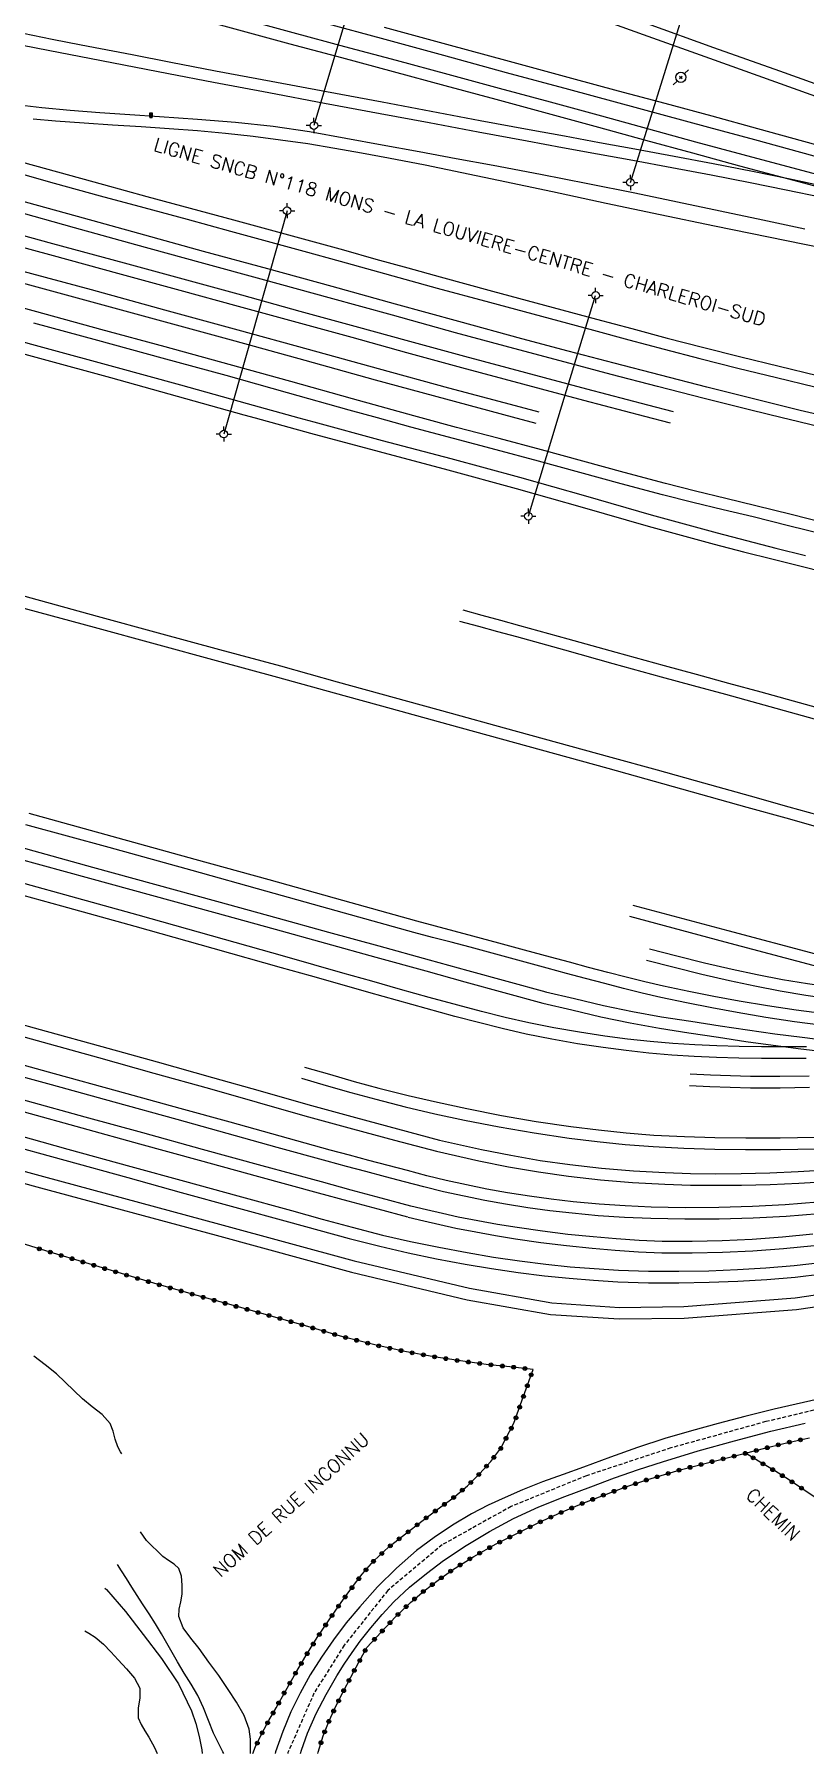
# Model space of a CAD drawing. Header units: millimetres. Extents: x 137000 to 138000, y 128000 to 128451.
# Drawn here: x 137391.4 to 137492.8, y 128000 to 128226.5 of the extents above; entities that cross this region are included whole.
import ezdxf

# ---------------------------------------------------------------- set-up
doc = ezdxf.new("R2010")
doc.units = ezdxf.units.MM
doc.linetypes.add('DASHED', pattern=[0.75, 0.5, -0.25])
doc.layers.get('0').update_dxf_attribs({"linetype": 'CONTINUOUS'})
for name, color, linetype in [('W0001', 6, 'DASHED'), ('W0008', 7, 'CONTINUOUS'), ('W0071', 7, 'CONTINUOUS'), ('W0211', 2, 'CONTINUOUS'), ('W0214', 2, 'CONTINUOUS'), ('W0322', 7, 'CONTINUOUS'), ('W0323', 7, 'CONTINUOUS'), ('W0401', 7, 'CONTINUOUS'), ('W0473', 7, 'CONTINUOUS'), ('W0610', 7, 'CONTINUOUS'), ('W0611', 7, 'CONTINUOUS'), ('W0700', 7, 'CONTINUOUS'), ('W0989', 7, 'CONTINUOUS')]:
    doc.layers.add(name, color=color, linetype=linetype)
doc.styles.get("Standard").update_dxf_attribs({"font": 'romans.shx', "width": 0.85})

# ---------------------------------------------------------------- blocks, each defined once
blk = doc.blocks.new('T610')
for p, q in [((-0.500001, 0), (-1.000002, 0)), ((0, 0.500001), (0, 1.000002)), ((0.500001, 0), (1.000002, 0)), ((0, -0.500001), (0, -1.000002))]:
    blk.add_line(p, q)
blk.add_ellipse((0, 0), major_axis=(-0.353554, 0.353554), ratio=1, start_param=3.926990817, end_param=10.2101761242)
blk = doc.blocks.new('T473')
for p, q in [((-0.166667, 0.166667), (0.166667, -0.166667)), ((-0.166667, -0.166667), (0.166667, 0.166667)), ((0.500001, 0.500001), (1.000002, 1.000002)), ((-1.000002, -1.000002), (-0.500001, -0.500001))]:
    blk.add_line(p, q)
blk.add_ellipse((0, 0), major_axis=(0.471405, 0.471405), ratio=1, start_param=5.4977871438, end_param=11.780972451)
blk = doc.blocks.new('T401')
for p, q in [((-0.3, 0.3), (0, 0.3)), ((-0.3, -0.25), (-0.3, 0.3)), ((-0.3, 0.15), (0, 0.15)), ((-0.3, 0), (0, 0)), ((0, 0.3), (0, -0.25)), ((-0.3, -0.15), (0, -0.15)), ((-0.3, -0.25), (-0.3, -0.3)), ((-0.3, -0.3), (0, -0.3)), ((0, -0.3), (0, -0.25))]:
    blk.add_line(p, q)
blk = doc.blocks.new('t323o')
at = {"color": 0, "linetype": 'Continuous'}
for radius in [0.25, 0.15]:
    blk.add_circle((0, 0), radius, dxfattribs=at)
blk = doc.blocks.new('t322o')
at = {"color": 0, "linetype": 'Continuous'}
for radius in [0.25, 0.15]:
    blk.add_circle((0, 0), radius, dxfattribs=at)

msp = doc.modelspace()

# ---------------------------------------------------------------- linework, layer by layer
at = {"layer": 'W0001'}
msp.add_lwpolyline([(137615.66, 128091.67), (137604.66, 128088.58), (137593.45, 128085.19), (137582.3, 128081.62), (137574.9, 128078.46), (137567.51, 128074.56), (137561.32, 128070.42), (137554.09, 128065.11), (137547.61, 128060.59), (137540.07, 128056.94), (137528.75, 128053.52), (137514.45, 128049.84), (137502.01, 128047.13), (137487.67, 128043.74), (137475.16, 128040.27), (137464.04, 128036.61), (137454.14, 128032.56), (137445.05, 128027.51), (137437.9, 128021.51), (137432.16, 128014.29), (137428.17, 128007.96), (137424.74, 128000.14), (137424.72, 128000)], dxfattribs=at)
at = {"layer": 'W0008'}
for points in [[(137496.52, 128047.15), (137492.65, 128046.27), (137488.78, 128045.37), (137484.92, 128044.42), (137481.4, 128043.5), (137477.88, 128042.54), (137474.39, 128041.5), (137470.8, 128040.32), (137467.23, 128039.05), (137463.67, 128037.75), (137460.97, 128036.79), (137458.28, 128035.81), (137455.62, 128034.75), (137453.35, 128033.76), (137451.1, 128032.72), (137448.91, 128031.58), (137446.42, 128030.1), (137444, 128028.49), (137441.69, 128026.75), (137439.04, 128024.45), (137436.54, 128021.96), (137434.19, 128019.35), (137432.41, 128017.21), (137430.73, 128014.98), (137429.15, 128012.69), (137427.69, 128010.37), (137426.34, 128007.98), (137425.14, 128005.52), (137424.05, 128002.91), (137423.12, 128000.24), (137423.06, 128000)], [(137426.38, 128000), (137426.52, 128000.46), (137427.33, 128002.68), (137428.46, 128005.27), (137429.77, 128007.79), (137431.2, 128010.24), (137432.16, 128011.79), (137433.18, 128013.32), (137434.24, 128014.8), (137435.65, 128016.59), (137437.13, 128018.33), (137438.69, 128019.98), (137440.77, 128021.92), (137442.97, 128023.73), (137445.25, 128025.43), (137448.21, 128027.44), (137451.3, 128029.28), (137454.46, 128030.97), (137457.79, 128032.5), (137461.19, 128033.86), (137464.62, 128035.16), (137467.74, 128036.32), (137470.89, 128037.42), (137474.05, 128038.46), (137478.77, 128039.9), (137483.54, 128041.22), (137488.33, 128042.47), (137492.86, 128043.55)]]:
    msp.add_lwpolyline(points, dxfattribs=at)
at = {"layer": 'W0071'}
for points in [[(137492.83, 128200.88), (137487.28, 128202.04), (137481.67, 128203.24), (137476.06, 128204.43), (137470.44, 128205.61), (137464.22, 128206.85), (137457.99, 128208.05), (137451.75, 128209.24), (137446.88, 128210.15), (137442.01, 128211.06), (137437.14, 128211.94), (137432.36, 128212.82), (137427.59, 128213.68), (137422.8, 128214.4), (137417.82, 128214.93), (137412.83, 128215.31), (137407.83, 128215.67), (137403.91, 128215.94), (137399.99, 128216.19), (137396.07, 128216.51), (137392.33, 128216.86), (137388.61, 128217.27)], [(137391.21, 128215.42), (137394.14, 128215.15), (137397.89, 128214.86), (137401.65, 128214.63), (137405.41, 128214.39), (137409.11, 128214.12), (137412.82, 128213.85), (137416.52, 128213.51), (137420.15, 128213.1), (137423.77, 128212.64), (137427.38, 128212.13), (137430.92, 128211.55), (137434.45, 128210.91), (137437.98, 128210.26), (137442.81, 128209.32), (137447.64, 128208.33), (137452.46, 128207.33), (137459.57, 128205.84), (137466.67, 128204.3), (137473.78, 128202.79), (137480.9, 128201.32), (137488.02, 128199.86), (137495.14, 128198.41)]]:
    msp.add_lwpolyline(points, dxfattribs=at)
at = {"layer": 'W0211'}
for points in [[(137402.88, 128039.49), (137402.7, 128039.77), (137402.34, 128040.4), (137401.98, 128041.42), (137401.71, 128042.5), (137401.31, 128043.49), (137400.28, 128044.69), (137398.97, 128045.71), (137397.68, 128046.74), (137396.53, 128047.83), (137395.4, 128048.94), (137394.24, 128050.02), (137392.77, 128051.21), (137391.26, 128052.35)], [(137419.81, 128000), (137419.81, 128000.55), (137419.8, 128001.9), (137419.65, 128003.21), (137418.98, 128005.03), (137417.97, 128006.76), (137416.89, 128008.45), (137415.65, 128010.28), (137414.32, 128012.05), (137413.03, 128013.85), (137411.97, 128015.21), (137410.94, 128016.58), (137410.37, 128018.05), (137410.42, 128019.02), (137410.64, 128020.02), (137410.79, 128021.02), (137410.82, 128022.2), (137410.74, 128023.38), (137410.38, 128024.39), (137409.77, 128024.98), (137408.99, 128025.45), (137408.25, 128025.97), (137406.12, 128028.09), (137405.33, 128029.23)], [(137398, 128016.17), (137398.53, 128015.88), (137399.36, 128015.36), (137400.43, 128014.43), (137401.43, 128013.4), (137402.38, 128012.34), (137403.5, 128011.17), (137404.55, 128009.96), (137405.24, 128008.63), (137405.25, 128007.36), (137405, 128006.01), (137405.02, 128004.72), (137405.39, 128003.85), (137405.91, 128003.01), (137406.41, 128002.16), (137407.15, 128000.81), (137407.54, 128000)]]:
    msp.add_lwpolyline(points, dxfattribs=at)
at = {"layer": 'W0214'}
for points in [[(137416.29, 128000), (137416.16, 128000.25), (137414.95, 128002.71), (137414.26, 128004.36), (137413.6, 128006.03), (137412.86, 128007.66), (137412.01, 128009.16), (137411.09, 128010.62), (137410.18, 128012.09), (137409.49, 128013.32), (137408.81, 128014.56), (137408.1, 128015.79), (137407.29, 128017.12), (137406.45, 128018.43), (137405.6, 128019.75), (137404.89, 128020.85), (137404.17, 128021.95), (137403.46, 128023.06), (137402.83, 128024.08), (137402.31, 128024.93)], [(137400.61, 128021.82), (137400.83, 128021.61), (137403.35, 128018.73), (137405.68, 128015.71), (137408.09, 128012.52), (137410.31, 128009.19), (137412.02, 128005.64), (137412.6, 128003.96), (137413.07, 128002.24), (137413.38, 128000.5), (137413.43, 128000)]]:
    msp.add_lwpolyline(points, dxfattribs=at)
at = {"layer": 'W0322'}
msp.add_lwpolyline([(137428.66, 128000), (137428.71, 128000.2), (137429.38, 128002.36), (137430.15, 128004.32), (137431.06, 128006.23), (137432, 128008.13), (137433.01, 128010.09), (137434.07, 128012.03), (137435.12, 128013.97)], dxfattribs=at)
at = {"layer": 'W0323'}
for points in [[(137457.04, 128050.63), (137453.95, 128050.96), (137450.85, 128051.29), (137447.76, 128051.69), (137443.94, 128052.29), (137440.14, 128052.99), (137436.36, 128053.8), (137431.99, 128054.92), (137427.65, 128056.18), (137423.31, 128057.44), (137418.04, 128058.9), (137412.77, 128060.36), (137407.5, 128061.85), (137402.8, 128063.24), (137398.11, 128064.66), (137393.42, 128066.08), (137389.6, 128067.24), (137385.77, 128068.4), (137381.95, 128069.56)], [(137420.12, 128000), (137420.49, 128000.94), (137421.31, 128002.67), (137422.23, 128004.35), (137423.17, 128006.02), (137424.45, 128008.33), (137425.76, 128010.63), (137427.11, 128012.9), (137428.61, 128015.28), (137430.15, 128017.63), (137431.77, 128019.93), (137433.13, 128021.81), (137434.53, 128023.65), (137436.05, 128025.38), (137438.05, 128027.24), (137440.21, 128028.95), (137442.38, 128030.63), (137444.41, 128032.16), (137446.46, 128033.67), (137448.4, 128035.3), (137449.97, 128036.86), (137451.46, 128038.51), (137452.8, 128040.26), (137454.51, 128043.53), (137455.78, 128047.08), (137457.04, 128050.63)], [(137435.12, 128013.97), (137437.01, 128015.99), (137438.9, 128018.01), (137440.89, 128019.93), (137442.67, 128021.43), (137444.51, 128022.86), (137446.41, 128024.21), (137449.23, 128025.99), (137452.16, 128027.62), (137455.13, 128029.15), (137457.88, 128030.49), (137460.67, 128031.75), (137463.48, 128032.94), (137466.34, 128034.07), (137469.23, 128035.13), (137472.15, 128036.12), (137476.4, 128037.38), (137480.71, 128038.5), (137485.02, 128039.57), (137487.54, 128040.23), (137490.06, 128040.87), (137492.59, 128041.43), (137493.45, 128041.62)], [(137517.42, 128000), (137516.94, 128001.62), (137515.89, 128005.15), (137514.87, 128008.69), (137513.99, 128011.86), (137513.13, 128015.04), (137512.27, 128018.22), (137511.77, 128018.75), (137511.28, 128019.28), (137510.78, 128019.8), (137509.69, 128020.85), (137508.58, 128021.88), (137507.46, 128022.89), (137505.24, 128024.92), (137502.99, 128026.92), (137500.7, 128028.86), (137497.48, 128031.37), (137494.17, 128033.76), (137490.78, 128036.04), (137488.87, 128037.24), (137486.95, 128038.41), (137485.02, 128039.57)]]:
    msp.add_lwpolyline(points, dxfattribs=at)
at = {"layer": 'W0611'}
for points in [[(137436.89, 128243.74), (137428.17, 128214.52)], [(137469.84, 128207.02), (137476.82, 128229.41)], [(137424.64, 128203.29), (137416.9, 128176)], [(137460.35, 128176), (137465.26, 128192.13)], [(137416.9, 128176), (137416.29, 128173.87)], [(137456.41, 128163.05), (137460.35, 128176)]]:
    msp.add_lwpolyline(points, dxfattribs=at)
at = {"layer": 'W0700'}
for points in [[(137497.71, 128217.11), (137489, 128220.22), (137480.29, 128223.34), (137471.59, 128226.46), (137463.64, 128229.33), (137463.11, 128229.53), (137462.75, 128229.65), (137455.71, 128232.21), (137447.77, 128235.06), (137441.17, 128237.39), (137434.57, 128239.7), (137427.96, 128241.98), (137422.3, 128243.93), (137416.63, 128245.86), (137410.96, 128247.72), (137404.82, 128249.64), (137398.65, 128251.48), (137392.46, 128253.27), (137387.56, 128254.65), (137382.63, 128256), (137377.71, 128257.34)], [(137399.33, 128233.86), (137408.02, 128231.5), (137416.7, 128229.14), (137425.38, 128226.78), (137432.18, 128224.95), (137438.99, 128223.11), (137445.79, 128221.28), (137452.54, 128219.45), (137459.29, 128217.62), (137466.04, 128215.79), (137472.24, 128214.09), (137478.43, 128212.39), (137484.63, 128210.69), (137492.37, 128208.62), (137500.13, 128206.57), (137507.88, 128204.44), (137511.62, 128203.37), (137515.35, 128202.28), (137519.08, 128201.2)], [(137372.01, 128230.49), (137376.69, 128229.46), (137381.35, 128228.44), (137386.02, 128227.44), (137389.85, 128226.67), (137393.69, 128225.91), (137397.53, 128225.15)], [(137398.93, 128232.39), (137407.61, 128230.02), (137416.3, 128227.66), (137424.98, 128225.3), (137431.78, 128223.47), (137438.59, 128221.64), (137445.39, 128219.8), (137452.14, 128217.97), (137458.89, 128216.15), (137465.63, 128214.31), (137471.83, 128212.61), (137478.03, 128210.91), (137484.23, 128209.22), (137491.98, 128207.15), (137499.73, 128205.09), (137507.46, 128202.97), (137511.2, 128201.9), (137514.92, 128200.82), (137518.65, 128199.73)], [(137371.69, 128228.99), (137376.36, 128227.97), (137381.03, 128226.94), (137385.71, 128225.95), (137389.55, 128225.17), (137393.39, 128224.41), (137397.24, 128223.65)], [(137429.88, 128227.97), (137437, 128226.02), (137445.23, 128223.77), (137453.46, 128221.52), (137461.69, 128219.29), (137467.84, 128217.63), (137474, 128215.98), (137480.15, 128214.32), (137486.2, 128212.66), (137492.24, 128210.99), (137498.29, 128209.33)], [(137626.98, 128176), (137621.03, 128177.61), (137608.58, 128181.06), (137596.15, 128184.6), (137583.79, 128188.37), (137580.51, 128189.42), (137577.23, 128190.48), (137573.96, 128191.57), (137565.23, 128194.58), (137556.53, 128197.7), (137547.85, 128200.84), (137541.09, 128203.29), (137534.35, 128205.75), (137527.59, 128208.2), (137517.81, 128211.67), (137508.02, 128215.11), (137498.22, 128218.55), (137489.52, 128221.66), (137480.81, 128224.77), (137472.11, 128227.9)], [(137437.41, 128227.49), (137445.63, 128225.25), (137453.86, 128223), (137462.09, 128220.77), (137468.24, 128219.11), (137474.39, 128217.46), (137480.55, 128215.79), (137486.6, 128214.13), (137492.65, 128212.46), (137498.7, 128210.8)], [(137397.24, 128223.65), (137403.13, 128222.51), (137409.03, 128221.37), (137414.93, 128220.24), (137422.24, 128218.85), (137429.56, 128217.48), (137436.88, 128216.11), (137443.33, 128214.9), (137449.79, 128213.69), (137456.25, 128212.48)], [(137397.53, 128225.15), (137404.24, 128223.86), (137409.32, 128222.87), (137415.21, 128221.74), (137422.52, 128220.36), (137429.84, 128218.99), (137437.16, 128217.62), (137443.61, 128216.4), (137450.07, 128215.19), (137456.53, 128213.98)], [(137456.25, 128212.48), (137460.88, 128211.64), (137465.52, 128210.8), (137470.15, 128209.95), (137475.31, 128208.99), (137480.46, 128208.02), (137485.61, 128207.01), (137490.34, 128206.05), (137495.07, 128205.06), (137499.79, 128204.04), (137504.22, 128203.07), (137508.65, 128202.09), (137513.07, 128201.07), (137517.5, 128200.01), (137518.65, 128199.73), (137521.92, 128198.93), (137526.35, 128197.85)], [(137456.52, 128213.98), (137461.15, 128213.14), (137465.79, 128212.3), (137470.43, 128211.45), (137475.59, 128210.49), (137480.75, 128209.52), (137485.91, 128208.51), (137490.65, 128207.55), (137495.38, 128206.55), (137500.11, 128205.54), (137504.55, 128204.57), (137508.99, 128203.58), (137513.42, 128202.56), (137517.86, 128201.5), (137522.29, 128200.42), (137526.71, 128199.33)], [(137388.33, 128210.1), (137394.38, 128208.41), (137400.44, 128206.74), (137406.15, 128205.18), (137411.87, 128203.64), (137417.59, 128202.09), (137422.41, 128200.77), (137427.23, 128199.45), (137432.04, 128198.12), (137436.3, 128196.93), (137440.55, 128195.75), (137444.81, 128194.57), (137451.67, 128192.7), (137458.53, 128190.86), (137465.4, 128189.02), (137470.05, 128187.77), (137474.7, 128186.52), (137479.35, 128185.3), (137484.38, 128184.04), (137489.42, 128182.81), (137494.48, 128181.6)], [(137387.92, 128208.63), (137393.97, 128206.94), (137400.03, 128205.26), (137405.75, 128203.71), (137411.47, 128202.17), (137417.19, 128200.62), (137422, 128199.3), (137426.82, 128197.97), (137431.63, 128196.64), (137435.89, 128195.46), (137440.15, 128194.27), (137444.4, 128193.09), (137451.27, 128191.23), (137458.13, 128189.38), (137465, 128187.54), (137469.65, 128186.29), (137474.31, 128185.04), (137478.97, 128183.82), (137484.01, 128182.55), (137489.07, 128181.33), (137494.12, 128180.11)], [(137489.84, 128176), (137485.7, 128177.02), (137479.56, 128178.57), (137473.42, 128180.14), (137467.33, 128181.72), (137461.25, 128183.32), (137455.17, 128184.95), (137446.83, 128187.21), (137438.5, 128189.52), (137430.18, 128191.82), (137421.69, 128194.14), (137413.2, 128196.46), (137404.72, 128198.8), (137396.61, 128201.05), (137388.5, 128203.3)], [(137496.35, 128176), (137492.22, 128176.99), (137486.07, 128178.51), (137479.93, 128180.05), (137473.8, 128181.62), (137467.72, 128183.2), (137461.64, 128184.8), (137455.56, 128186.42), (137447.23, 128188.69), (137438.91, 128190.99), (137430.58, 128193.29), (137422.1, 128195.62), (137413.61, 128197.94), (137405.12, 128200.27), (137397.02, 128202.52), (137388.91, 128204.78)], [(137475.52, 128176.8), (137472.13, 128177.67), (137464.09, 128179.78), (137456.06, 128181.92), (137448.04, 128184.08), (137440.81, 128186.05), (137433.59, 128188.04), (137426.36, 128190.03), (137418.65, 128192.15), (137410.93, 128194.26), (137403.22, 128196.37), (137393.78, 128198.94), (137384.33, 128201.5)], [(137475.14, 128175.32), (137471.75, 128176.19), (137463.7, 128178.3), (137455.67, 128180.44), (137447.64, 128182.6), (137440.41, 128184.57), (137433.18, 128186.57), (137425.95, 128188.56), (137418.24, 128190.67), (137410.53, 128192.78), (137402.82, 128194.89), (137393.37, 128197.46), (137383.93, 128200.02)], [(137457.45, 128175.26), (137454.33, 128176.09), (137445.53, 128178.45), (137436.28, 128180.98), (137427.03, 128183.54), (137417.79, 128186.09), (137408.13, 128188.74), (137398.48, 128191.38), (137388.82, 128194.01)], [(137457.84, 128176.74), (137454.72, 128177.57), (137445.93, 128179.93), (137436.68, 128182.46), (137427.44, 128185.02), (137418.2, 128187.57), (137408.54, 128190.21), (137398.88, 128192.85), (137389.22, 128195.48)], [(137442.29, 128176), (137441.34, 128176.25), (137433.23, 128178.5), (137425.12, 128180.78), (137417, 128183.04), (137408.57, 128185.36), (137400.12, 128187.65), (137391.68, 128189.95), (137381.71, 128192.68)], [(137384.03, 128187.61), (137392.9, 128185.2), (137401.77, 128182.77), (137410.57, 128180.34), (137419.35, 128177.89), (137426.19, 128176)], [(137436.52, 128176), (137432.81, 128177.02), (137424.7, 128179.31), (137416.6, 128181.57), (137408.16, 128183.88), (137399.72, 128186.18), (137391.28, 128188.48)], [(137383.62, 128186.13), (137392.5, 128183.72), (137401.36, 128181.3), (137410.15, 128178.86), (137418.94, 128176.41), (137420.44, 128176)], [(137298.69, 128176), (137305.25, 128174.24), (137315.29, 128171.51), (137324.82, 128168.9), (137334.36, 128166.26), (137343.89, 128163.63), (137353.58, 128160.96), (137363.27, 128158.3), (137372.95, 128155.63), (137381.71, 128153.22), (137390.46, 128150.81), (137399.22, 128148.4), (137407.26, 128146.21), (137415.31, 128144.03), (137423.35, 128141.83), (137430.84, 128139.77), (137438.32, 128137.69), (137445.81, 128135.62), (137452.83, 128133.7), (137459.84, 128131.77), (137466.85, 128129.84), (137472.97, 128128.13), (137479.08, 128126.42), (137485.19, 128124.71)], [(137304.58, 128176), (137305.64, 128175.71), (137315.69, 128172.99), (137325.23, 128170.37), (137334.76, 128167.74), (137344.3, 128165.11), (137353.98, 128162.44), (137363.67, 128159.77), (137373.36, 128157.11), (137382.11, 128154.69), (137390.87, 128152.28), (137399.62, 128149.88), (137407.66, 128147.69), (137415.71, 128145.5), (137423.75, 128143.31), (137431.24, 128141.24), (137438.73, 128139.17), (137446.22, 128137.1), (137453.23, 128135.17), (137460.25, 128133.24), (137467.26, 128131.31), (137473.38, 128129.61), (137479.49, 128127.9), (137485.6, 128126.19)], [(137420.44, 128176), (137427.73, 128173.99), (137436.76, 128171.56), (137445.79, 128169.15), (137454.81, 128166.7), (137463.49, 128164.24), (137472.17, 128161.75), (137480.87, 128159.36), (137484.74, 128158.35), (137488.63, 128157.37), (137492.52, 128156.4), (137497.87, 128155.06)], [(137426.19, 128176), (137428.14, 128175.46), (137437.15, 128173.03), (137446.19, 128170.63), (137455.22, 128168.18), (137463.91, 128165.71), (137472.58, 128163.22), (137481.26, 128160.84), (137485.12, 128159.84), (137489, 128158.85), (137492.89, 128157.88)], [(137495.31, 128160.62), (137490.66, 128161.79), (137486.01, 128162.95), (137482.04, 128163.9), (137478.06, 128164.86), (137474.07, 128165.85), (137468.61, 128167.3), (137463.17, 128168.8), (137457.75, 128170.3), (137452.16, 128171.79), (137446.55, 128173.27), (137440.94, 128174.78), (137436.52, 128176)], [(137495.68, 128162.1), (137491.03, 128163.27), (137486.37, 128164.43), (137482.4, 128165.39), (137478.42, 128166.35), (137474.45, 128167.33), (137469.01, 128168.78), (137463.58, 128170.28), (137458.15, 128171.77), (137452.55, 128173.27), (137446.95, 128174.75), (137442.29, 128176)], [(137497.41, 128174.17), (137491.86, 128175.5), (137489.84, 128176)], [(137528.48, 128126.88), (137524.77, 128127.84), (137521.06, 128128.79), (137517.35, 128129.78), (137512.95, 128131), (137508.56, 128132.25), (137504.19, 128133.49), (137498.35, 128135.13), (137492.5, 128136.76), (137486.66, 128138.38), (137482.42, 128139.54), (137478.17, 128140.69), (137473.92, 128141.85), (137467.57, 128143.6), (137461.22, 128145.37), (137454.87, 128147.13), (137452.38, 128147.81), (137449.89, 128148.5), (137447.4, 128149.19)], [(137528.86, 128128.36), (137525.15, 128129.32), (137521.45, 128130.27), (137517.75, 128131.25), (137513.36, 128132.47), (137508.98, 128133.72), (137504.6, 128134.96), (137498.76, 128136.6), (137492.91, 128138.23), (137487.06, 128139.85), (137482.82, 128141.01), (137478.57, 128142.17), (137474.33, 128143.32), (137467.97, 128145.08), (137461.63, 128146.84), (137455.28, 128148.6), (137452.79, 128149.29), (137450.3, 128149.98), (137447.81, 128150.66)], [(137485.6, 128126.19), (137490.71, 128124.76), (137495.81, 128123.34)], [(137370.19, 128124.75), (137379.8, 128122.11), (137389.41, 128119.46), (137399.02, 128116.82), (137407.17, 128114.57), (137415.32, 128112.33), (137423.47, 128110.08), (137430.09, 128108.25), (137436.71, 128106.42), (137443.33, 128104.59), (137448.45, 128103.18), (137453.58, 128101.77), (137458.7, 128100.36)], [(137441.71, 128109.68), (137431.99, 128112.4), (137422.27, 128115.11), (137412.54, 128117.82), (137401.59, 128120.85), (137390.64, 128123.87)], [(137485.19, 128124.71), (137490.3, 128123.29), (137495.4, 128121.86)], [(137369.79, 128123.28), (137379.4, 128120.63), (137389.01, 128117.99), (137398.62, 128115.34), (137406.77, 128113.1), (137414.92, 128110.85), (137423.06, 128108.61), (137429.68, 128106.78), (137436.3, 128104.95), (137442.92, 128103.12), (137448.05, 128101.71), (137453.17, 128100.29), (137458.3, 128098.89)], [(137441.3, 128108.21), (137432.2, 128110.75), (137421.85, 128113.64), (137412.13, 128116.34), (137401.18, 128119.37), (137390.23, 128122.39)], [(137745.19, 128117.29), (137733.36, 128117.91), (137725.84, 128118.42), (137715.48, 128119.04), (137701.36, 128119.55), (137690.78, 128119.46), (137679.31, 128118.83), (137666.33, 128117.54), (137655.13, 128115.76), (137643.27, 128113.8), (137631.45, 128111.72), (137614.52, 128108.62), (137596.2, 128105.14), (137578.86, 128102.45), (137564.87, 128100.77), (137562.67, 128100.59), (137554.97, 128099.98), (137541.02, 128099.78), (137528.18, 128100.14), (137516.71, 128101.32), (137503.93, 128103.26), (137494.27, 128105.35), (137482.7, 128108.39), (137470.19, 128111.77)], [(137424.32, 128105.02), (137414.67, 128107.74), (137405.03, 128110.47), (137395.38, 128113.16), (137386.43, 128115.61)], [(137666.53, 128116.02), (137655.37, 128114.25), (137643.53, 128112.29), (137631.73, 128110.22), (137627.94, 128109.52), (137614.8, 128107.12), (137596.46, 128103.63), (137592.68, 128103.04), (137579.07, 128100.93), (137565.02, 128099.24), (137555.04, 128098.45), (137541.01, 128098.25), (137533.16, 128098.47), (137528.08, 128098.61), (137516.52, 128099.8), (137503.65, 128101.76), (137493.92, 128103.86), (137482.31, 128106.91), (137469.79, 128110.3)], [(137423.9, 128103.55), (137414.88, 128106.09), (137404.62, 128108.99), (137394.97, 128111.68), (137386.02, 128114.13)], [(137367.03, 128082.99), (137392.57, 128076.03), (137415.71, 128069.77), (137433.48, 128064.91), (137448.66, 128061.31), (137459.48, 128059.4), (137468.4, 128058.8), (137476.86, 128058.9), (137491.54, 128060.04), (137504.63, 128061.97), (137516.38, 128064.86), (137525.72, 128067.71), (137534.97, 128071.34), (137545.07, 128076.04), (137554.43, 128081.34), (137567.52, 128088.98), (137575.22, 128093.23), (137579.08, 128095.08), (137585.11, 128097.96), (137593.33, 128101.2), (137601.01, 128103.99), (137609.85, 128106.67), (137619.68, 128109.28), (137627.61, 128111.02)], [(137366.63, 128081.51), (137392.17, 128074.55), (137415.31, 128068.3), (137433.1, 128063.42), (137448.35, 128059.81), (137459.3, 128057.88), (137468.36, 128057.27), (137476.93, 128057.37), (137491.71, 128058.52), (137504.92, 128060.46), (137516.78, 128063.39), (137526.23, 128066.26), (137535.58, 128069.94), (137545.77, 128074.68), (137555.19, 128080.01), (137568.27, 128087.65), (137575.92, 128091.87), (137585.72, 128096.56), (137593.87, 128099.77), (137601.49, 128102.53), (137605.2, 128103.66), (137610.27, 128105.2), (137620.05, 128107.79), (137627.94, 128109.52)], [(137495.24, 128095.94), (137491.45, 128096.42), (137487.67, 128097), (137483.92, 128097.63), (137480.56, 128098.25), (137477.21, 128098.91), (137473.87, 128099.63), (137471.39, 128100.21), (137468.93, 128100.82), (137466.48, 128101.45), (137463.94, 128102.12), (137461.42, 128102.8), (137458.9, 128103.48), (137455.5, 128104.4), (137452.11, 128105.33), (137448.72, 128106.24), (137446.25, 128106.9), (137443.79, 128107.55), (137441.32, 128108.21)], [(137495.41, 128097.46), (137491.66, 128097.94), (137487.91, 128098.51), (137484.18, 128099.14), (137480.85, 128099.75), (137477.52, 128100.41), (137474.21, 128101.12), (137471.75, 128101.7), (137469.3, 128102.31), (137466.86, 128102.93), (137464.34, 128103.6), (137461.82, 128104.28), (137459.3, 128104.96), (137455.9, 128105.88), (137452.51, 128106.8), (137449.11, 128107.72), (137446.65, 128108.38), (137444.18, 128109.03), (137441.71, 128109.68)], [(137472.34, 128106.04), (137475.98, 128105.12), (137479.6, 128104.2), (137483.23, 128103.36), (137486.54, 128102.65), (137489.86, 128102), (137493.18, 128101.45), (137496.19, 128101.03), (137499.22, 128100.69), (137502.25, 128100.41), (137505.45, 128100.2), (137508.66, 128100.06), (137511.89, 128099.95), (137515.51, 128099.87), (137519.14, 128099.83), (137522.76, 128099.83), (137526.21, 128099.86), (137529.67, 128099.93), (137533.13, 128100)], [(137493.01, 128091.58), (137490.07, 128091.59), (137487.1, 128091.59), (137484.12, 128091.63), (137481.19, 128091.72), (137478.26, 128091.84), (137475.32, 128092.03), (137472.29, 128092.3), (137469.28, 128092.63), (137466.27, 128093.03), (137462.88, 128093.54), (137459.5, 128094.13), (137456.13, 128094.8), (137452.97, 128095.53), (137449.84, 128096.32), (137446.73, 128097.13), (137442.94, 128098.16), (137439.16, 128099.23), (137435.39, 128100.3), (137431.56, 128101.38), (137427.73, 128102.46), (137423.9, 128103.55)], [(137493.03, 128093.11), (137490.07, 128093.12), (137487.11, 128093.12), (137484.15, 128093.16), (137481.24, 128093.25), (137478.34, 128093.37), (137475.43, 128093.55), (137472.45, 128093.82), (137469.46, 128094.15), (137466.49, 128094.54), (137463.13, 128095.05), (137459.78, 128095.64), (137456.45, 128096.3), (137453.33, 128097.01), (137450.22, 128097.8), (137447.12, 128098.61), (137443.34, 128099.64), (137439.57, 128100.7), (137435.8, 128101.77), (137431.98, 128102.85), (137428.14, 128103.94), (137424.32, 128105.02)], [(137471.97, 128104.56), (137475.6, 128103.64), (137479.24, 128102.72), (137482.89, 128101.86), (137486.23, 128101.15), (137489.58, 128100.5), (137492.95, 128099.93), (137496, 128099.51), (137499.06, 128099.16), (137502.13, 128098.88), (137505.36, 128098.67), (137508.61, 128098.53), (137511.85, 128098.43), (137515.49, 128098.34), (137519.13, 128098.3), (137522.77, 128098.3), (137526.23, 128098.33), (137529.7, 128098.4), (137533.16, 128098.47)], [(137458.3, 128098.89), (137462.13, 128097.99), (137465.96, 128097.09), (137469.81, 128096.27), (137473.67, 128095.58), (137477.55, 128094.97), (137481.43, 128094.39), (137485.05, 128093.85), (137488.66, 128093.33), (137492.28, 128092.86), (137496.08, 128092.41), (137499.88, 128092.01), (137503.68, 128091.71), (137507.57, 128091.51), (137511.47, 128091.4), (137515.37, 128091.34), (137518.34, 128091.32), (137521.31, 128091.32), (137524.27, 128091.38), (137527.76, 128091.54), (137531.24, 128091.77), (137534.73, 128092.01)], [(137458.65, 128100.38), (137462.48, 128099.48), (137466.3, 128098.58), (137470.11, 128097.77), (137473.93, 128097.09), (137477.79, 128096.49), (137481.66, 128095.91), (137485.27, 128095.36), (137488.87, 128094.85), (137492.47, 128094.38), (137496.25, 128093.93), (137500.02, 128093.54), (137503.78, 128093.23), (137507.63, 128093.04), (137510.71, 128092.95), (137511.5, 128092.93), (137515.39, 128092.87), (137518.34, 128092.85), (137521.29, 128092.85), (137524.22, 128092.91), (137527.67, 128093.07), (137531.16, 128093.3), (137534.62, 128093.53)], [(137382.35, 128096.53), (137392.49, 128093.73), (137399.8, 128091.7), (137407.1, 128089.66), (137414.4, 128087.62), (137420.67, 128085.84), (137426.95, 128084.05), (137433.23, 128082.32), (137438.77, 128080.82), (137444.31, 128079.37), (137449.9, 128078.09), (137453.81, 128077.33), (137457.73, 128076.66), (137461.68, 128076.09), (137465.9, 128075.62), (137470.13, 128075.27), (137474.37, 128075.03), (137477.74, 128074.92), (137481.11, 128074.88), (137484.47, 128074.89), (137488.25, 128074.99), (137492.03, 128075.15), (137495.81, 128075.39)], [(137382.76, 128098.01), (137392.9, 128095.2), (137400.21, 128093.17), (137407.51, 128091.13), (137414.82, 128089.09), (137421.09, 128087.31), (137427.36, 128085.52), (137433.63, 128083.8), (137439.16, 128082.3), (137444.68, 128080.85), (137450.22, 128079.59), (137454.08, 128078.84), (137457.97, 128078.17), (137461.87, 128077.61), (137466.04, 128077.14), (137470.24, 128076.79), (137474.44, 128076.56), (137477.77, 128076.45), (137481.11, 128076.4), (137484.45, 128076.42), (137488.2, 128076.51), (137491.95, 128076.68), (137495.7, 128076.92)], [(137429.89, 128078.04), (137423.31, 128079.87), (137416.73, 128081.71), (137410.14, 128083.54), (137401.87, 128085.82), (137393.61, 128088.11), (137385.34, 128090.38)], [(137430.3, 128079.51), (137423.72, 128081.35), (137417.14, 128083.18), (137410.55, 128085.01), (137402.28, 128087.3), (137394.01, 128089.58), (137385.74, 128091.86)], [(137426.94, 128090.46), (137430.2, 128089.52), (137433.45, 128088.58), (137436.7, 128087.69), (137440.56, 128086.72), (137444.43, 128085.82), (137448.31, 128084.98), (137452.86, 128084.09), (137457.42, 128083.3), (137461.99, 128082.62), (137465.63, 128082.17), (137469.28, 128081.8), (137472.94, 128081.5), (137476.95, 128081.29), (137480.98, 128081.18), (137485.03, 128081.13), (137489.58, 128081.13), (137494.13, 128081.22)], [(137440.92, 128072.15), (137437.01, 128073.2), (137433.09, 128074.26), (137429.18, 128075.32), (137421.33, 128077.46), (137413.49, 128079.62), (137405.65, 128081.79), (137398.05, 128083.88), (137390.45, 128085.98), (137382.85, 128088.08)], [(137426.52, 128088.99), (137429.78, 128088.05), (137433.04, 128087.11), (137436.32, 128086.21), (137440.2, 128085.24), (137444.09, 128084.32), (137448, 128083.48), (137452.58, 128082.59), (137457.17, 128081.79), (137461.79, 128081.1), (137465.46, 128080.65), (137469.14, 128080.27), (137472.83, 128079.98), (137476.89, 128079.76), (137480.95, 128079.65), (137485.02, 128079.6), (137489.6, 128079.6), (137494.18, 128079.69)], [(137477.63, 128088.04), (137480.31, 128087.92), (137482.98, 128087.8), (137485.65, 128087.72), (137489.55, 128087.71), (137493.44, 128087.79)], [(137477.7, 128089.57), (137480.38, 128089.45), (137483.04, 128089.33), (137485.68, 128089.25), (137489.53, 128089.24), (137493.39, 128089.32)], [(137440.52, 128070.67), (137436.61, 128071.73), (137432.69, 128072.78), (137428.78, 128073.84), (137420.93, 128075.99), (137413.08, 128078.15), (137405.24, 128080.31), (137397.64, 128082.41), (137390.04, 128084.5), (137382.44, 128086.6)], [(137387.49, 128081.95), (137395.77, 128079.65), (137404.04, 128077.37), (137411.1, 128075.42), (137418.16, 128073.48), (137425.23, 128071.55), (137429.23, 128070.44), (137433.21, 128069.35), (137437.2, 128068.33), (137440.9, 128067.49), (137444.62, 128066.71), (137448.35, 128066.01), (137451.8, 128065.43), (137455.25, 128064.93), (137458.72, 128064.49), (137461.9, 128064.16), (137465.09, 128063.9), (137468.28, 128063.71), (137472.23, 128063.58), (137476.2, 128063.56), (137480.17, 128063.63), (137483.93, 128063.77), (137487.67, 128063.99), (137491.4, 128064.31), (137494.88, 128064.73)], [(137387.08, 128080.48), (137395.36, 128078.18), (137403.64, 128075.89), (137410.7, 128073.94), (137417.76, 128072), (137424.82, 128070.07), (137428.82, 128068.97), (137432.82, 128067.87), (137436.84, 128066.85), (137440.57, 128065.99), (137444.32, 128065.21), (137448.08, 128064.5), (137451.56, 128063.92), (137455.05, 128063.41), (137458.55, 128062.97), (137461.76, 128062.64), (137464.98, 128062.37), (137468.21, 128062.18), (137472.21, 128062.05), (137476.21, 128062.03), (137480.21, 128062.1), (137484, 128062.24), (137487.79, 128062.46), (137491.56, 128062.79), (137495.08, 128063.21)], [(137494.55, 128072.64), (137490.24, 128072.32), (137485.92, 128072.09), (137481.49, 128071.96), (137477.04, 128071.93), (137472.6, 128072.01), (137469.17, 128072.17), (137465.74, 128072.41), (137462.31, 128072.72), (137459.42, 128073.05), (137456.54, 128073.44), (137453.67, 128073.89), (137450.95, 128074.38), (137448.25, 128074.93), (137445.56, 128075.53), (137443.02, 128076.15), (137440.48, 128076.82), (137437.95, 128077.48), (137435.4, 128078.16), (137432.85, 128078.84), (137430.3, 128079.51)], [(137494.68, 128071.12), (137490.34, 128070.79), (137485.99, 128070.57), (137481.52, 128070.43), (137477.03, 128070.4), (137472.55, 128070.49), (137469.08, 128070.65), (137465.61, 128070.88), (137462.16, 128071.2), (137459.23, 128071.53), (137456.32, 128071.92), (137453.41, 128072.38), (137450.66, 128072.88), (137447.93, 128073.44), (137445.21, 128074.04), (137442.64, 128074.67), (137440.1, 128075.34), (137437.57, 128076.01), (137435.01, 128076.68), (137432.46, 128077.36), (137429.91, 128078.04)], [(137493.85, 128068.43), (137489.87, 128068.03), (137485.88, 128067.75), (137481.93, 128067.55), (137477.97, 128067.46), (137474.02, 128067.49), (137470.99, 128067.62), (137467.96, 128067.82), (137464.93, 128068.08), (137461.59, 128068.42), (137458.25, 128068.83), (137454.92, 128069.31), (137452.33, 128069.73), (137449.75, 128070.19), (137447.18, 128070.7), (137445.09, 128071.16), (137443.01, 128071.65), (137440.92, 128072.15)], [(137494.03, 128066.9), (137490, 128066.51), (137485.97, 128066.22), (137481.98, 128066.02), (137477.98, 128065.93), (137473.98, 128065.96), (137470.91, 128066.09), (137467.84, 128066.29), (137464.79, 128066.55), (137461.41, 128066.9), (137458.04, 128067.32), (137454.69, 128067.8), (137452.07, 128068.22), (137449.47, 128068.69), (137446.87, 128069.2), (137444.75, 128069.67), (137442.65, 128070.16), (137440.57, 128070.66)]]:
    msp.add_lwpolyline(points, dxfattribs=at)

# ---------------------------------------------------------------- block references
at = {"layer": 'W0322'}
for p, rotation in [((137434.92, 128013.59), 61.47241848755213), ((137433.48, 128010.96), 61.47241848755213), ((137434.2, 128012.27), 61.47241848755213), ((137432.09, 128008.3), 62.71457746888149), ((137432.78, 128009.63), 62.71457746888149), ((137430.76, 128005.61), 64.70529117150666), ((137431.42, 128006.96), 63.49545120810757), ((137430.12, 128004.25), 68.50163306543836), ((137429.09, 128001.44), 72.74104570719832), ((137429.57, 128002.86), 68.50163306543836)]:
    msp.add_blockref('t322o', p, dxfattribs=dict(at, rotation=rotation))
at = {"layer": 'W0323'}
for p, rotation in [((137392, 128066.51), 163.175716012082), ((137393.44, 128066.08), 163.1249920900185), ((137394.87, 128065.64), 163.1249920900185), ((137396.31, 128065.21), 163.1249920900185), ((137397.74, 128064.77), 163.1249920900185), ((137399.18, 128064.34), 163.1619385961099), ((137400.61, 128063.9), 163.1619385961099), ((137402.05, 128063.47), 163.1619385961099), ((137403.49, 128063.04), 163.528012160066), ((137404.92, 128062.61), 163.528012160066), ((137406.36, 128062.19), 163.528012160066), ((137407.8, 128061.77), 164.1394888048283), ((137409.25, 128061.36), 164.1394888048283), ((137410.69, 128060.95), 164.1394888048283), ((137412.13, 128060.54), 164.1394888048283), ((137413.58, 128060.13), 164.5437218285703), ((137415.02, 128059.73), 164.5437218285703), ((137416.47, 128059.33), 164.5437218285703), ((137417.91, 128058.93), 164.5437218285703), ((137419.36, 128058.53), 164.5437218285703), ((137420.8, 128058.13), 164.5437218285703), ((137422.25, 128057.73), 164.5437218285703), ((137423.69, 128057.33), 163.7915415257654), ((137425.14, 128056.91), 163.7915415257654), ((137426.58, 128056.49), 163.7915415257654), ((137428.02, 128056.07), 163.7915415256624), ((137429.46, 128055.65), 163.7915415256624), ((137430.9, 128055.23), 163.7915415256624), ((137432.34, 128054.83), 165.6280669755802), ((137433.79, 128054.46), 165.6280669755802), ((137435.25, 128054.08), 165.6280669755802), ((137436.7, 128053.72), 167.9632241033665), ((137438.17, 128053.41), 167.9632241033665), ((137439.64, 128053.1), 167.9632241033665), ((137441.11, 128052.81), 169.546811845784), ((137442.58, 128052.54), 169.546811845784), ((137444.06, 128052.27), 171.012736086885), ((137445.54, 128052.04), 171.012736086885), ((137447.02, 128051.8), 171.012736086885), ((137448.51, 128051.59), 172.7288795017703), ((137450, 128051.4), 172.7288795017703), ((137451.48, 128051.22), 173.9178132469264), ((137452.98, 128051.07), 173.9178132469264), ((137454.47, 128050.91), 173.9178132469831), ((137455.96, 128050.75), 173.9178132469831), ((137456.78, 128049.9), 70.36865970288403), ((137455.77, 128047.07), 70.37786834404284), ((137456.28, 128048.48), 70.36865970288403), ((137454.77, 128044.25), 70.37786834404284), ((137455.27, 128045.66), 70.37786834404284), ((137454.17, 128042.87), 62.35991206254352), ((137452.77, 128040.22), 52.61901210621615), ((137453.47, 128041.55), 62.35991206254352), ((137484.97, 128039.56), 14.02061365220308), ((137486.42, 128039.94), 14.54393459742552), ((137487.87, 128040.31), 14.22867189456123), ((137489.32, 128040.68), 14.22867189456123), ((137490.78, 128041.03), 12.53359012891842), ((137492.25, 128041.35), 12.53359012891842), ((137450.9, 128037.88), 47.91700728670531), ((137451.86, 128039.03), 52.61901210621615), ((137476.25, 128037.34), 16.55339400470888), ((137477.7, 128037.72), 14.53630303353581), ((137479.15, 128038.09), 14.53630303353581), ((137480.6, 128038.47), 14.53630303353581), ((137482.06, 128038.84), 14.02061365220308), ((137483.51, 128039.2), 14.02061365220308), ((137486.02, 128038.97), 148.8138806273999), ((137487.3, 128038.19), 148.8007109876019), ((137488.59, 128037.41), 148.8007109876019), ((137448.82, 128035.72), 44.65253544035913), ((137449.88, 128036.77), 44.65253544035913), ((137469.1, 128035.08), 20.10717136626342), ((137470.51, 128035.56), 18.7236940072243), ((137471.94, 128036.05), 18.7236940072243), ((137473.37, 128036.48), 16.55339400470888), ((137474.81, 128036.91), 16.55339400470888), ((137489.86, 128036.62), 147.7707746876209), ((137491.12, 128035.81), 146.0568608887647), ((137445.35, 128032.85), 36.40628412612403), ((137446.56, 128033.75), 40.14464686078055), ((137447.7, 128034.72), 40.14464686078055), ((137463.49, 128032.95), 21.53504812427138), ((137464.88, 128033.5), 21.53504812427138), ((137466.28, 128034.05), 21.53504812427138), ((137467.69, 128034.56), 20.10717136626342), ((137492.37, 128034.97), 146.0568608887647), ((137442.95, 128031.06), 36.96447477816696), ((137444.15, 128031.96), 36.96447477816696), ((137457.99, 128030.54), 24.3881894672093), ((137459.36, 128031.16), 24.3881894672093), ((137460.73, 128031.78), 22.93541793167426), ((137462.11, 128032.36), 22.93541793167426), ((137439.39, 128028.3), 38.38314499165171), ((137440.57, 128029.23), 37.76168602734944), ((137441.76, 128030.15), 37.76168602734944), ((137453.96, 128028.54), 27.25486669589648), ((137455.29, 128029.23), 25.98691800732394), ((137456.64, 128029.88), 25.98691800732394), ((137437.11, 128026.36), 42.77344732379959), ((137438.22, 128027.37), 38.38314499165171), ((137449.99, 128026.42), 29.00967929173665), ((137451.31, 128027.14), 29.00967929173665), ((137452.63, 128027.86), 27.25486669589648), ((137435.02, 128024.21), 48.92401597626826), ((137436.01, 128025.34), 48.92401597626826), ((137446.17, 128024.04), 35.46336424158849), ((137447.43, 128024.86), 32.26035320770384), ((137448.7, 128025.66), 32.26035320770384), ((137433.17, 128021.86), 52.63047128478371), ((137434.08, 128023.05), 52.63047128478371), ((137443.75, 128022.27), 37.74805670075333), ((137444.95, 128023.17), 35.46336424158849), ((137431.41, 128019.42), 54.94115869988769), ((137432.28, 128020.64), 54.03084291965808), ((137440.31, 128019.37), 43.98719010966935), ((137441.42, 128020.38), 40.21180565924801), ((137442.57, 128021.35), 40.21180565924801), ((137429.71, 128016.95), 56.64899023532671), ((137430.55, 128018.2), 54.94115869988769), ((137438.19, 128017.25), 46.91744055371094), ((137439.23, 128018.33), 43.98719010966935), ((137428.88, 128015.7), 56.64899023532671), ((137436.14, 128015.06), 46.93157319758586), ((137437.17, 128016.16), 46.91744055371094), ((137427.28, 128013.17), 57.89306694620653), ((137428.08, 128014.44), 57.89306694620653), ((137425.73, 128010.59), 60.32494899089671), ((137426.5, 128011.88), 59.12912935265878), ((137424.25, 128007.99), 61.09053339962835), ((137424.99, 128009.29), 60.32494899089671), ((137423.53, 128006.67), 61.09053339962835), ((137422.07, 128004.05), 61.29404745616259), ((137422.8, 128005.36), 60.71881673378268), ((137420.7, 128001.38), 64.63095719760446), ((137421.35, 128002.74), 61.29404745616259)]:
    msp.add_blockref('t323o', p, dxfattribs=dict(at, rotation=rotation))
at = {"layer": 'W0401'}
msp.add_blockref('T401', (137406.87, 128215.89), dxfattribs=at)
at = {"layer": 'W0473', "rotation": 359.9999899820874}
msp.add_blockref('T473', (137476.49, 128220.87), dxfattribs=at)
at = {"layer": 'W0610', "rotation": 359.9999899820874}
for p in [(137428.16, 128214.51), (137469.84, 128207.02), (137424.63, 128203.29), (137465.26, 128192.13), (137416.29, 128173.87), (137456.41, 128163.04)]:
    msp.add_blockref('T610', p, dxfattribs=at)

# ---------------------------------------------------------------- texts
at = {"layer": 'W0989'}
for s, rotation, p in [('LIGNE SNCB N°118 MONS - LA LOUVIERE-CENTRE - CHARLEROI-SUD', 343.9051, (137406.92, 128211.25)), ('NOM DE RUE INCONNU', 42.3399, (137415.85, 128023.12)), ('CHEMIN', 316.152, (137484.89, 128033.89))]:
    msp.add_text(s, height=1.75, rotation=rotation, dxfattribs=at).set_placement(p)

doc.saveas('drawing.dxf')
